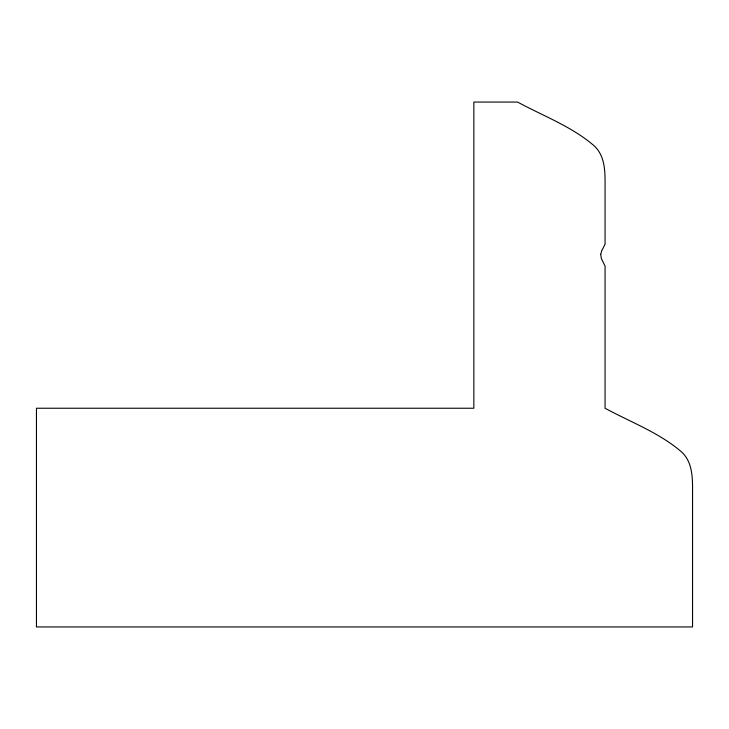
<?xml version="1.0" encoding="UTF-8"?>
<svg xmlns="http://www.w3.org/2000/svg" width="729" height="729" viewBox="0 0 729 729"><rect width="100%" height="100%" fill="white"/><g stroke="black" fill="none" stroke-linecap="round" stroke-linejoin="round"><path stroke-width="1.09" d="M600.705 254.33L601.37 258.604L605.07 266.085L605.07 408.24C630.795 422.237 659.226 432.634 681.615 451.98C693.68 463.125 692.495 480.748 692.55 495.72L692.55 626.94L36.45 626.94L36.45 408.24L473.85 408.24L473.85 102.06L517.59 102.06C543.315 116.057 571.746 126.454 594.135 145.8C606.2 156.945 605.015 174.568 605.07 189.54L605.07 244.215L601.762 250.703L600.705 254.33"/></g></svg>
